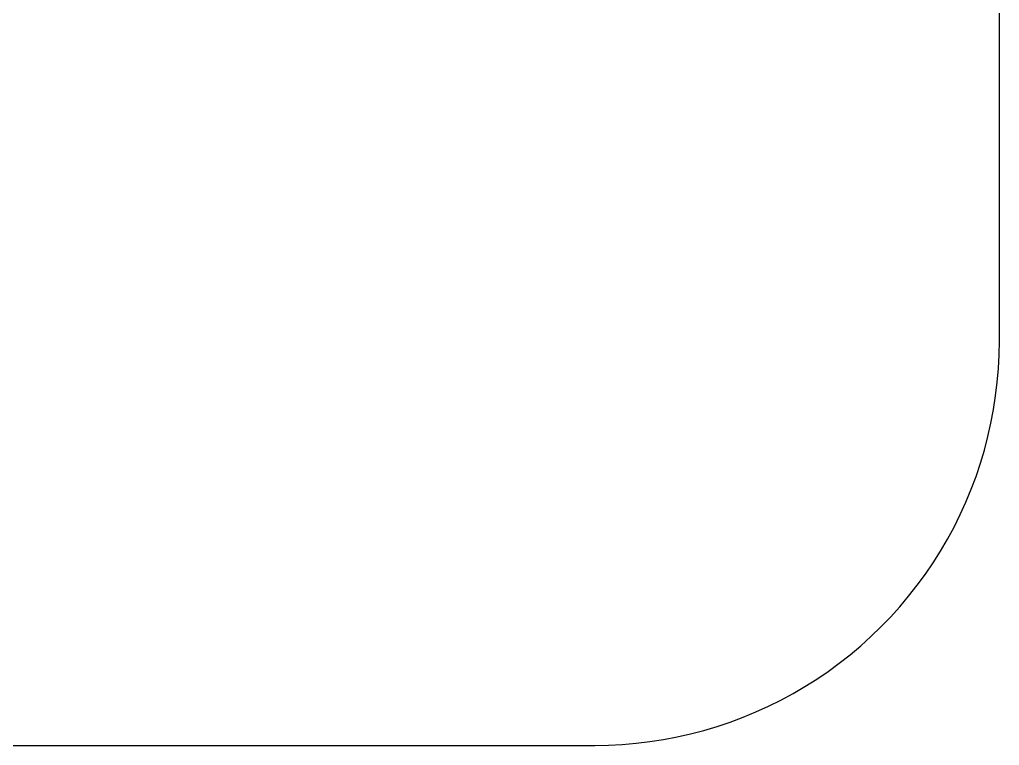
# Model space of a CAD drawing. Extents: x -148 to 148, y -92 to 92.
# Drawn here: x 74.74 to 103.79, y -72 to -50.47 of the extents above; entities that cross this region are included whole.
import ezdxf

# ---------------------------------------------------------------- set-up
doc = ezdxf.new("R2010")
doc.units = 0
doc.header["$MEASUREMENT"] = 0
doc.layers.get('0').update_dxf_attribs({"linetype": 'CONTINUOUS'})

msp = doc.modelspace()

# ---------------------------------------------------------------- linework, layer by layer
for p, q in [((103.793, -60), (103.793, -20)), ((103.786, -60.41), (103.793, -60)), ((103.765, -60.819), (103.786, -60.41)), ((103.73, -61.227), (103.765, -60.819)), ((103.681, -61.634), (103.73, -61.227)), ((103.619, -62.039), (103.681, -61.634)), ((103.542, -62.441), (103.619, -62.039)), ((103.452, -62.841), (103.542, -62.441)), ((103.348, -63.238), (103.452, -62.841)), ((103.231, -63.63), (103.348, -63.238)), ((103.1, -64.019), (103.231, -63.63)), ((102.956, -64.402), (103.1, -64.019)), ((102.8, -64.781), (102.956, -64.402)), ((102.63, -65.154), (102.8, -64.781)), ((102.448, -65.521), (102.63, -65.154)), ((102.253, -65.881), (102.448, -65.521)), ((102.046, -66.235), (102.253, -65.881)), ((101.827, -66.581), (102.046, -66.235)), ((101.597, -66.92), (101.827, -66.581)), ((101.355, -67.251), (101.597, -66.92)), ((101.102, -67.573), (101.355, -67.251)), ((100.838, -67.886), (101.102, -67.573)), ((100.563, -68.191), (100.838, -67.886)), ((100.278, -68.485), (100.563, -68.191)), ((99.984, -68.77), (100.278, -68.485)), ((99.68, -69.045), (99.984, -68.77)), ((99.366, -69.309), (99.68, -69.045)), ((99.044, -69.562), (99.366, -69.309)), ((98.713, -69.804), (99.044, -69.562)), ((98.375, -70.034), (98.713, -69.804)), ((97.674, -70.46), (98.028, -70.253)), ((98.028, -70.253), (98.375, -70.034)), ((97.314, -70.655), (97.674, -70.46)), ((96.574, -71.007), (96.947, -70.837)), ((96.947, -70.837), (97.314, -70.655)), ((95.812, -71.307), (96.195, -71.163)), ((96.195, -71.163), (96.574, -71.007)), ((95.031, -71.555), (95.423, -71.438)), ((95.423, -71.438), (95.812, -71.307)), ((93.832, -71.826), (94.235, -71.749)), ((94.235, -71.749), (94.634, -71.659)), ((94.634, -71.659), (95.031, -71.555)), ((-20.507, -72), (91.793, -72)), ((91.793, -72), (92.203, -71.993)), ((92.203, -71.993), (92.612, -71.972)), ((92.612, -71.972), (93.02, -71.937)), ((93.02, -71.937), (93.427, -71.888)), ((93.427, -71.888), (93.832, -71.826))]:
    msp.add_line(p, q)

doc.saveas('drawing.dxf')
